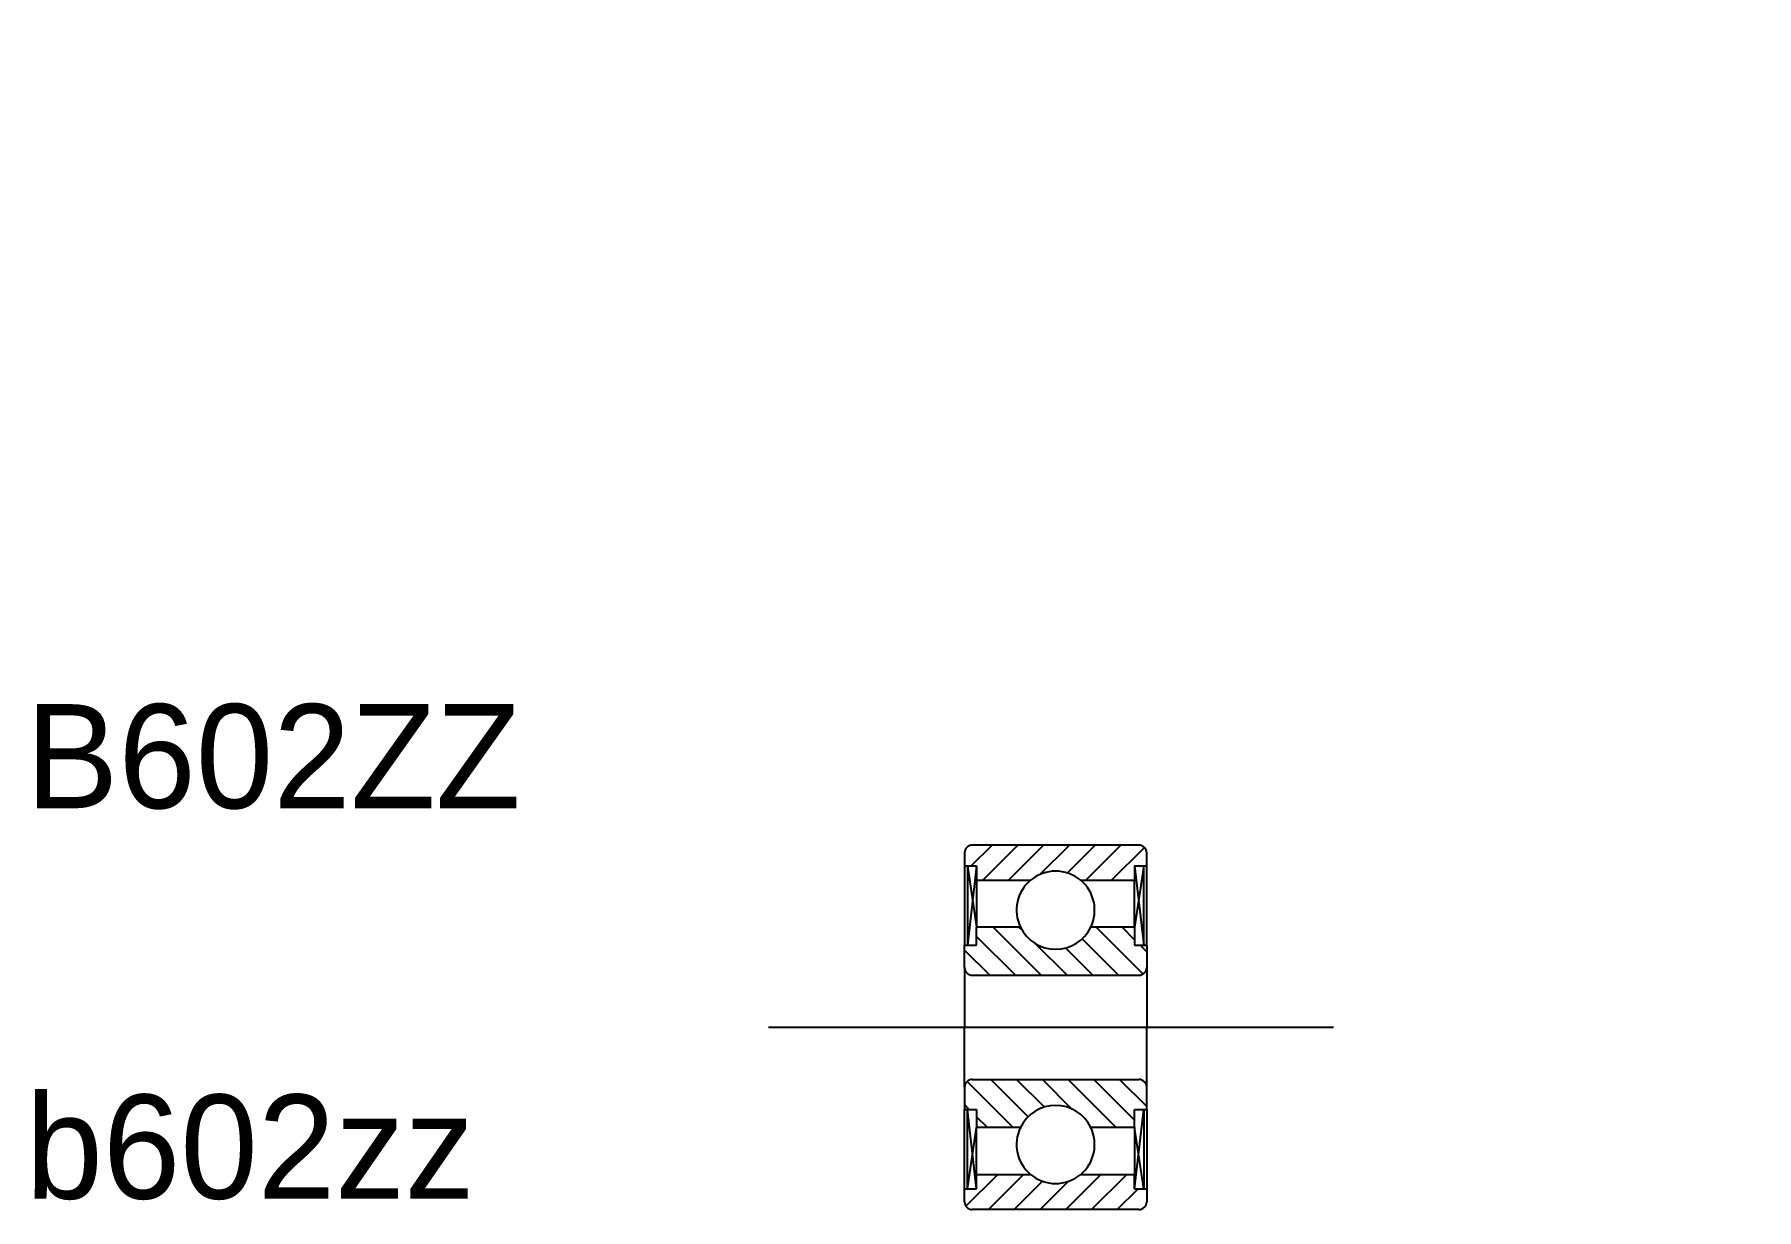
# Model space of a CAD drawing. Extents: x 26.2 to 59.3, y 22.4 to 45.
import ezdxf

# ---------------------------------------------------------------- set-up
doc = ezdxf.new("R2010")
doc.units = 0
doc.header["$PDMODE"] = 1
doc.linetypes.add('CENTER', pattern=[50.8, 31.75, -6.35, 6.35, -6.35])
doc.linetypes.add('CNS_SOLID', pattern=[0])
doc.layers.get('0').update_dxf_attribs({"linetype": 'CONTINUOUS'})
doc.layers.add('CENTER', color=1, linetype='CENTER')
doc.layers.add('VIS', color=7, linetype='CNS_SOLID')

# ---------------------------------------------------------------- blocks, each defined once
blk = doc.blocks.new('*X5')
at = {"layer": 'VIS', "color": 7}
for p, q in [((0.028, -3.437), (0.64, -2.825)), ((0.46, -3.5), (1.135, -2.825)), ((0.955, -3.5), (1.499, -2.956)), ((1.45, -3.5), (1.991, -2.959)), ((1.945, -3.5), (2.62, -2.825)), ((2.44, -3.5), (3.115, -2.825)), ((2.935, -3.5), (3.335, -3.1))]:
    blk.add_line(p, q, dxfattribs=at)
blk = doc.blocks.new('*X4')
at = {"layer": 'VIS', "color": 7}
for p, q in [((0.935, -1.925), (0.049, -1.039)), ((1.224, -1.718), (0.505, -1)), ((1.535, -1.535), (1, -1)), ((2.07, -1.575), (1.495, -1)), ((2.915, -1.925), (1.99, -1)), ((3.268, -1.783), (2.485, -1)), ((3.5, -1.52), (2.98, -1)), ((0.09, -1.575), (0, -1.485)), ((0.44, -1.925), (0.232, -1.717))]:
    blk.add_line(p, q, dxfattribs=at)
blk = doc.blocks.new('*X3')
at = {"layer": 'VIS', "color": 7}
for p, q in [((0.13, 3.1), (0.53, 3.5)), ((0.35, 2.825), (1.025, 3.5)), ((0.845, 2.825), (1.52, 3.5)), ((1.449, 2.934), (2.015, 3.5)), ((1.974, 2.964), (2.51, 3.5)), ((2.33, 2.825), (3.005, 3.5)), ((2.825, 2.825), (3.456, 3.456))]:
    blk.add_line(p, q, dxfattribs=at)
blk = doc.blocks.new('*X2')
at = {"layer": 'VIS', "color": 7}
for p, q in [((0.98, 1), (0.232, 1.747)), ((1.475, 1), (0.55, 1.925)), ((1.118, 1.852), (1.045, 1.925)), ((2.96, 1), (2.26, 1.7)), ((3.431, 1.024), (2.53, 1.925)), ((3.268, 1.682), (3.025, 1.925)), ((0.485, 1), (0, 1.485)), ((1.97, 1), (1.359, 1.611)), ((2.465, 1), (1.938, 1.527)), ((3.5, 1.45), (3.375, 1.575))]:
    blk.add_line(p, q, dxfattribs=at)

msp = doc.modelspace()

# ---------------------------------------------------------------- linework, layer by layer
at = {"layer": 'CENTER', "color": 1, "linetype": 'CENTER'}
msp.add_line((40.346, 25.92), (51.202, 25.92), dxfattribs=at)
at = {"layer": 'VIS', "color": 7}
for p, q in [((44.113, 29.27), (44.113, 29.02)), ((47.463, 29.42), (44.263, 29.42)), ((47.613, 29.02), (47.613, 29.27)), ((44.113, 29.02), (44.113, 27.495)), ((44.113, 29.02), (44.345, 29.02)), ((44.171, 29.02), (44.171, 27.495)), ((44.345, 29.02), (44.171, 27.495)), ((44.171, 29.02), (44.345, 27.845)), ((44.345, 29.02), (44.345, 28.745)), ((47.381, 29.02), (47.613, 29.02)), ((47.381, 29.02), (47.381, 28.745)), ((47.555, 29.02), (47.381, 27.845)), ((47.381, 29.02), (47.555, 27.495)), ((47.555, 27.495), (47.555, 29.02)), ((47.613, 27.495), (47.613, 29.02)), ((44.345, 28.745), (45.381, 28.745)), ((44.345, 28.745), (44.345, 27.845)), ((46.344, 28.745), (47.381, 28.745)), ((47.381, 27.845), (47.381, 28.745)), ((45.187, 27.845), (44.345, 27.845)), ((44.345, 27.495), (44.345, 27.845)), ((47.381, 27.845), (46.539, 27.845)), ((47.381, 27.845), (47.381, 27.495)), ((44.113, 27.495), (44.345, 27.495)), ((44.113, 27.07), (44.113, 27.495)), ((47.381, 27.495), (47.613, 27.495)), ((47.613, 27.495), (47.613, 27.07)), ((44.113, 27.07), (44.113, 25.92)), ((44.263, 26.92), (47.463, 26.92)), ((47.613, 27.07), (47.613, 25.92)), ((44.113, 24.77), (44.113, 25.92)), ((47.613, 24.77), (47.613, 25.92)), ((44.263, 24.92), (47.463, 24.92)), ((44.113, 24.77), (44.113, 24.345)), ((47.613, 24.345), (47.613, 24.77)), ((44.113, 22.82), (44.113, 24.345)), ((44.113, 24.345), (44.345, 24.345)), ((44.171, 22.82), (44.171, 24.345)), ((44.345, 22.82), (44.171, 24.345)), ((44.345, 24.345), (44.345, 23.995)), ((47.381, 24.345), (47.613, 24.345)), ((47.381, 22.82), (47.555, 24.345)), ((47.381, 23.995), (47.381, 24.345)), ((47.555, 24.345), (47.555, 22.82)), ((47.613, 24.345), (47.613, 22.82)), ((44.171, 22.82), (44.345, 23.995)), ((45.187, 23.995), (44.345, 23.995)), ((44.345, 23.095), (44.345, 23.995)), ((47.381, 23.995), (46.539, 23.995)), ((47.381, 23.995), (47.381, 23.095)), ((47.555, 22.82), (47.381, 23.995)), ((44.345, 23.095), (45.381, 23.095)), ((44.345, 22.82), (44.345, 23.095)), ((46.344, 23.095), (47.381, 23.095)), ((47.381, 22.82), (47.381, 23.095)), ((44.113, 22.57), (44.113, 22.82)), ((44.113, 22.82), (44.345, 22.82)), ((47.381, 22.82), (47.613, 22.82)), ((47.613, 22.82), (47.613, 22.57)), ((47.463, 22.42), (44.263, 22.42))]:
    msp.add_line(p, q, dxfattribs=at)
for centre, radius, start, end in [((44.263, 29.27), 0.15, 90, 180), ((47.463, 29.27), 0.15, 0, 90), ((45.863, 28.17), 0.75, 50.0555, 129.9445), ((45.863, 28.17), 0.75, 129.9445, 205.6793), ((45.863, 28.17), 0.75, 334.3207, 50.0555), ((45.863, 28.17), 0.75, 205.6793, 334.3207), ((44.263, 27.07), 0.15, 180, 270), ((47.463, 27.07), 0.15, 270, 0), ((44.263, 24.77), 0.15, 90, 180), ((47.463, 24.77), 0.15, 0, 90), ((45.863, 23.67), 0.75, 25.6793, 154.3207), ((45.863, 23.67), 0.75, 154.3207, 230.0555), ((45.863, 23.67), 0.75, 309.9445, 25.6793), ((45.863, 23.67), 0.75, 230.0555, 309.9445), ((44.263, 22.57), 0.15, 180, 270), ((47.463, 22.57), 0.15, 270, 0)]:
    msp.add_arc(centre, radius, start, end, dxfattribs=at)
at = {"layer": 'VIS', "color": 7, "extrusion": (1, 0, 0)}
for p in [(59.327, 44.99, -0.501), (59.327, 44.556, 1.403), (59.327, 43.773, -2.027), (57.577, 42.797), (57.577, 42.797), (57.809, 42.797), (59.327, 41.82, -2.027), (59.327, 41.038, 1.403), (59.327, 40.603, -0.501), (45.863, 28.114, -0.501), (45.863, 27.679, 1.403), (45.863, 26.896, -2.027), (44.113, 25.92), (44.113, 25.92), (47.381, 25.92), (45.863, 24.944, -2.027), (45.863, 24.161, 1.403), (45.863, 23.726, -0.501)]:
    msp.add_point(p, dxfattribs=at)
at = {"layer": 'VIS', "color": 7, "extrusion": (-1, 0, 1e-16)}
for p in [(59.327, 44.99, -0.501), (59.327, 44.556, 1.403), (59.327, 43.773, -2.027), (59.327, 41.82, -2.027), (59.327, 41.038, 1.403), (59.327, 40.603, -0.501), (45.863, 28.114, -0.501), (45.863, 27.679, 1.403), (45.863, 26.896, -2.027), (45.863, 24.944, -2.027), (45.863, 24.161, 1.403), (45.863, 23.726, -0.501)]:
    msp.add_point(p, dxfattribs=at)
at = {"layer": 'VIS', "color": 7, "extrusion": (-1, 0, 0)}
msp.add_point((57.809, 42.797), dxfattribs=at)
at = {"layer": 'VIS', "color": 7, "extrusion": (-1, 1e-16, 0)}
msp.add_point((47.381, 25.92), dxfattribs=at)

# ---------------------------------------------------------------- block references
at = {"layer": 'VIS', "color": 7}
for name in ['*X3', '*X2', '*X4', '*X5']:
    msp.add_blockref(name, (44.113, 25.92), dxfattribs=at)

# ---------------------------------------------------------------- texts
at = {"color": 7, "linetype": 'CONTINUOUS'}
for s, p in [('B602ZZ', (26.076, 30.128)), ('b602zz', (26.076, 22.628))]:
    msp.add_text(s, height=2, dxfattribs=at).set_placement(p)

doc.saveas('drawing.dxf')
